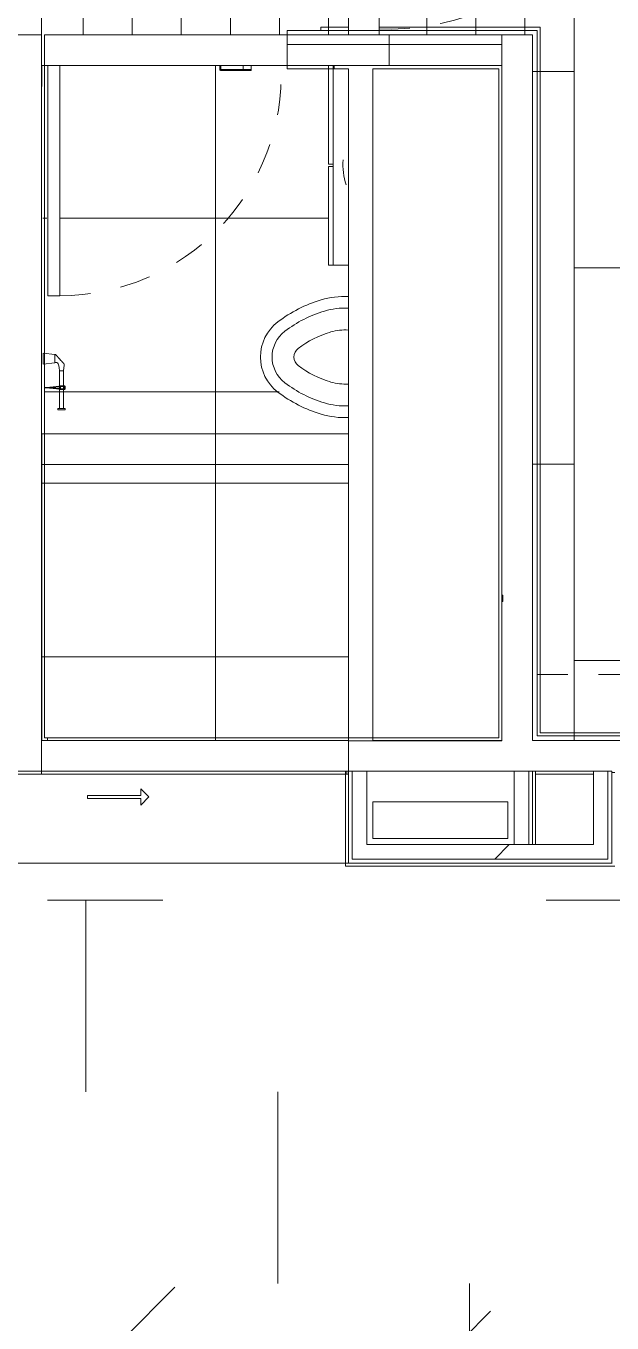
# Model space of a CAD drawing. Header units: metres. Extents: x 3856 to 4207, y -1118 to -691.
# Drawn here: x 3947.306 to 3949.216, y -982.627 to -978.398 of the extents above; entities that cross this region are included whole.
import ezdxf

# ---------------------------------------------------------------- set-up
doc = ezdxf.new("R2010")
doc.units = ezdxf.units.M
doc.linetypes.add('Dash', pattern=[0.00635, 0.003175, -0.003175])
doc.linetypes.add('Derribado', pattern=[0.0048, 0.0032, -0.0016])
for name, color, linetype, lineweight in [('Casework', 7, 'Continuous', 9), ('Ceilings', 7, 'Continuous', 9), ('Common Edges', 7, 'Continuous', 9), ('Cut Pattern', 7, 'Continuous', 18), ('Detail Items', 7, 'Continuous', 9), ('Doors', 7, 'Continuous', 9), ('Floors', 7, 'Continuous', 9), ('Frame_Mullion', 7, 'Continuous', 9), ('Furniture', 7, 'Continuous', 9), ('Generic Models', 7, 'Continuous', 9), ('Linea de proyección', 7, 'Derribado', 9), ('Plumbing Fixtures', 7, 'Continuous', 9), ('Surface Pattern', 7, 'Continuous', 9), ('Walls', 7, 'Continuous', 9)]:
    doc.layers.add(name, color=color, linetype=linetype, lineweight=lineweight)
doc.layers.add('Cour_Roja_Punteada_1', color=1, linetype='Dash', lineweight=9, true_color=0xff0000)
doc.layers.add('ROA-E00-URB-A101-MASTER_PLAN cambio estaciomientos_dwg', color=7, linetype='Continuous', lineweight=9, true_color=0x767676)

# ---------------------------------------------------------------- blocks, each defined once
blk = doc.blocks.new('Toilet-Pressure_Lite_1_0-Kohler-Highline-3519-TR - SANITARIO ACUACER PLUS REDONDO BLANCO REF_ 320381001 CORONA O SIMILAR-V177-IMPLANTACIÓN - KIT COMERCIAL')
at = {"layer": 'Plumbing Fixtures', "color": 254, "true_color": 0xd4d4d4}
for centre, radius, start, end in [((0.0777, -0.5107), 0.2754, 177.7692, 196.5247), ((0.0777, -0.5107), 0.2373, 177.411, 196.5247), ((0.0777, -0.5107), 0.1661, 176.3005, 196.5247), ((-0.0777, -0.5107), 0.1661, 343.4753, 3.6995), ((-0.0777, -0.5107), 0.2373, 343.4753, 2.589), ((-0.0777, -0.5107), 0.2754, 343.4753, 2.2308), ((0.232, -0.4649), 0.4363, 196.5247, 217.4753), ((0.232, -0.4649), 0.3982, 196.5247, 217.4753), ((0.232, -0.4649), 0.327, 196.5247, 217.4753), ((-0.232, -0.4649), 0.327, 322.5247, 343.4753), ((-0.232, -0.4649), 0.3982, 322.5247, 343.4753), ((-0.232, -0.4649), 0.4363, 322.5247, 343.4753), ((0, -0.6428), 0.0347, 217.4753, 322.5247), ((0, -0.6428), 0.1059, 217.4753, 322.5247), ((0, -0.6428), 0.144, 217.4753, 322.5247)]:
    blk.add_arc(centre, radius, start, end, dxfattribs=at)
blk = doc.blocks.new('COUR-PUERTA-SIMPLE - P-04 90 cm x 2_10 cm-V186-IMPLANTACIÓN - KIT COMERCIAL')
at = {"layer": 'Detail Items'}
for p, q in [((0.39, -0.9), (0.39, -0.05)), ((0.39, -0.05), (0.39, -0.9)), ((0.43, -0.05), (0.43, -0.9)), ((0.43, -0.9), (0.43, -0.05)), ((0.43, -0.9), (0.39, -0.9)), ((0.39, -0.9), (0.43, -0.9))]:
    blk.add_line(p, q, dxfattribs=at)
at = {"layer": 'Doors'}
for p, q in [((-0.3327, -0.05), (-0.3327, -0.0622)), ((-0.3327, -0.0622), (-0.3327, -0.0654)), ((-0.32, -0.0622), (-0.3327, -0.0622)), ((-0.3327, -0.0622), (-0.3073, -0.0622)), ((-0.3327, -0.0622), (-0.3073, -0.0622)), ((-0.3327, -0.0654), (-0.32, -0.0654)), ((-0.32, -0.0622), (-0.2342, -0.0622)), ((-0.2342, -0.0622), (-0.32, -0.0622)), ((-0.32, -0.0654), (-0.32, -0.0622)), ((-0.32, -0.0622), (-0.32, -0.0654)), ((-0.32, -0.0654), (-0.2342, -0.0654)), ((-0.2342, -0.0654), (-0.32, -0.0654)), ((-0.3073, -0.0622), (-0.3073, -0.05)), ((-0.2342, -0.0622), (-0.2342, -0.05)), ((-0.2342, -0.05), (-0.2342, -0.0622)), ((-0.2311, -0.05), (-0.2311, -0.0623)), ((-0.2311, -0.0623), (-0.2311, -0.05))]:
    blk.add_line(p, q, dxfattribs=at)
at = {"layer": 'Doors', "flags": 128}
for points in [[(-0.2342, -0.0654), (-0.2335, -0.0653), (-0.2329, -0.0651), (-0.2323, -0.0647), (-0.2318, -0.0642), (-0.2314, -0.0636), (-0.2312, -0.063), (-0.2311, -0.0623)], [(-0.2311, -0.0623), (-0.2312, -0.063), (-0.2314, -0.0636), (-0.2318, -0.0642), (-0.2323, -0.0647), (-0.2329, -0.0651), (-0.2335, -0.0653), (-0.2342, -0.0654)]]:
    blk.add_lwpolyline(points, dxfattribs=at)
at = {"layer": 'Linea de proyección'}
blk.add_arc((0.39, -0.0791), 0.8209, 177.9834, 270, dxfattribs=at)
blk = doc.blocks.new('COUR-PUERTA-SIMPLE - P-05 _ 80 cm x 210 cm-V189-IMPLANTACIÓN - KIT COMERCIAL')
at = {"layer": 'Detail Items'}
for p, q in [((0.38, 0.8), (0.34, 0.8)), ((0.34, 0.8), (0.34, 0.05)), ((0.34, 0.8), (0.38, 0.8)), ((0.34, 0.05), (0.34, 0.8)), ((0.38, 0.05), (0.38, 0.8)), ((0.38, 0.8), (0.38, 0.05))]:
    blk.add_line(p, q, dxfattribs=at)
at = {"layer": 'Doors'}
for p, q in [((-0.2827, 0.0654), (-0.2827, 0.0622)), ((-0.27, 0.0654), (-0.2827, 0.0654)), ((-0.2827, 0.0622), (-0.27, 0.0622)), ((-0.2827, 0.0622), (-0.2827, 0.05)), ((-0.2573, 0.0622), (-0.2827, 0.0622)), ((-0.2573, 0.0622), (-0.2827, 0.0622)), ((-0.27, 0.0654), (-0.1842, 0.0654)), ((-0.1842, 0.0654), (-0.27, 0.0654)), ((-0.27, 0.0654), (-0.27, 0.0622)), ((-0.27, 0.0622), (-0.27, 0.0654)), ((-0.27, 0.0622), (-0.1842, 0.0622)), ((-0.1842, 0.0622), (-0.27, 0.0622)), ((-0.2573, 0.05), (-0.2573, 0.0622)), ((-0.1842, 0.0622), (-0.1842, 0.05)), ((-0.1842, 0.05), (-0.1842, 0.0622)), ((-0.1811, 0.05), (-0.1811, 0.0623)), ((-0.1811, 0.0623), (-0.1811, 0.05)), ((0.4, 0.05), (0.4, -0.05))]:
    blk.add_line(p, q, dxfattribs=at)
at = {"layer": 'Doors', "flags": 128}
for points in [[(-0.1842, 0.0654), (-0.1835, 0.0653), (-0.1829, 0.0651), (-0.1823, 0.0647), (-0.1818, 0.0642), (-0.1814, 0.0636), (-0.1812, 0.063), (-0.1811, 0.0623)], [(-0.1811, 0.0623), (-0.1812, 0.063), (-0.1814, 0.0636), (-0.1818, 0.0642), (-0.1823, 0.0647), (-0.1829, 0.0651), (-0.1835, 0.0653), (-0.1842, 0.0654)]]:
    blk.add_lwpolyline(points, dxfattribs=at)
at = {"layer": 'Linea de proyección'}
blk.add_arc((0.34, 0.0789), 0.7211, 90, 182.2872, dxfattribs=at)
blk = doc.blocks.new('Lavm_Vessel_ManantialDuo_34_5x34_5x13_5_Corona - Lavm_Vessel_ManantialDuo_34_5x34_5x13_5_Corona-10601154-IMPLANTACIÓN - KIT COMERCIAL')
at = {"layer": 'Detail Items', "color": 253, "true_color": 0xaaaaaa}
blk.add_arc((0, 0), 0.193, 84.6951, 109.3391, dxfattribs=at)
blk = doc.blocks.new('PM4045551-Ducha-monocontrol-Palma-Pro - Ducha monocontrol Palma Pro-10363258-IMPLANTACIÓN - KIT COMERCIAL')
at = {"layer": 'Plumbing Fixtures', "color": 253, "true_color": 0xaaaaaa}
for p, q in [((0.1147, 0.0086), (0.1147, 0.0055)), ((0.1147, 0.0086), (0.125, 0.0086)), ((0.125, 0.0055), (0.1147, 0.0055)), ((0.125, 0.0086), (0.1353, 0.0086)), ((0.1353, 0.0055), (0.125, 0.0055)), ((0.1353, 0.0055), (0.1353, 0.0086))]:
    blk.add_line(p, q, dxfattribs=at)
at = {"layer": 'Plumbing Fixtures', "color": 253, "true_color": 0xaaaaaa, "flags": 128}
for points in [[(0.1139, 0.0051), (0.1139, 0.0051), (0.1139, 0.0051), (0.1139, 0.0052), (0.114, 0.0052), (0.114, 0.0052), (0.114, 0.0052), (0.1141, 0.0053), (0.1141, 0.0053), (0.1141, 0.0053), (0.1142, 0.0053), (0.1142, 0.0054), (0.1142, 0.0054), (0.1143, 0.0054), (0.1143, 0.0054), (0.1143, 0.0054), (0.1144, 0.0054), (0.1144, 0.0055), (0.1144, 0.0055), (0.1145, 0.0055), (0.1145, 0.0055), (0.1146, 0.0055), (0.1146, 0.0055), (0.1146, 0.0055), (0.1147, 0.0055)], [(0.1147, 0.0055), (0.1147, 0.0055), (0.1148, 0.0055), (0.1148, 0.0055), (0.1149, 0.0055), (0.115, 0.0055), (0.1151, 0.0055), (0.1152, 0.0055), (0.1154, 0.0055), (0.1155, 0.0055), (0.1157, 0.0055), (0.1159, 0.0055), (0.1161, 0.0055), (0.1163, 0.0055), (0.1165, 0.0055), (0.1167, 0.0055), (0.117, 0.0055), (0.1173, 0.0055), (0.1175, 0.0055), (0.1178, 0.0055), (0.1181, 0.0055), (0.1184, 0.0055), (0.1188, 0.0055), (0.1191, 0.0055), (0.1194, 0.0055), (0.1198, 0.0055), (0.1201, 0.0055), (0.1205, 0.0055), (0.1209, 0.0055), (0.1213, 0.0055), (0.1217, 0.0055), (0.122, 0.0055), (0.1224, 0.0055), (0.1228, 0.0055), (0.1232, 0.0055), (0.1237, 0.0055), (0.1241, 0.0055), (0.1245, 0.0055), (0.1249, 0.0055), (0.125, 0.0055)], [(0.125, 0.0055), (0.1246, 0.0055), (0.1242, 0.0055), (0.1238, 0.0055), (0.1234, 0.0055), (0.123, 0.0055), (0.1226, 0.0055), (0.1222, 0.0055), (0.1218, 0.0055), (0.1214, 0.0055), (0.121, 0.0055), (0.1206, 0.0055), (0.1202, 0.0055), (0.1199, 0.0055), (0.1195, 0.0055), (0.1192, 0.0055), (0.1188, 0.0055), (0.1185, 0.0055), (0.1182, 0.0055), (0.1179, 0.0055), (0.1176, 0.0055), (0.1173, 0.0055), (0.1171, 0.0055), (0.1168, 0.0055), (0.1166, 0.0055), (0.1163, 0.0055), (0.1161, 0.0055), (0.1159, 0.0055), (0.1157, 0.0055), (0.1156, 0.0055), (0.1154, 0.0055), (0.1153, 0.0055), (0.1151, 0.0055), (0.115, 0.0055), (0.1149, 0.0055), (0.1148, 0.0055), (0.1148, 0.0055), (0.1147, 0.0055), (0.1147, 0.0055)], [(0.1353, 0.0055), (0.1353, 0.0055), (0.1352, 0.0055), (0.1352, 0.0055), (0.1351, 0.0055), (0.135, 0.0055), (0.1349, 0.0055), (0.1348, 0.0055), (0.1346, 0.0055), (0.1345, 0.0055), (0.1343, 0.0055), (0.1341, 0.0055), (0.1339, 0.0055), (0.1337, 0.0055), (0.1335, 0.0055), (0.1333, 0.0055), (0.133, 0.0055), (0.1327, 0.0055), (0.1325, 0.0055), (0.1322, 0.0055), (0.1319, 0.0055), (0.1316, 0.0055), (0.1312, 0.0055), (0.1309, 0.0055), (0.1306, 0.0055), (0.1302, 0.0055), (0.1299, 0.0055), (0.1295, 0.0055), (0.1291, 0.0055), (0.1287, 0.0055), (0.1283, 0.0055), (0.128, 0.0055), (0.1276, 0.0055), (0.1272, 0.0055), (0.1268, 0.0055), (0.1263, 0.0055), (0.1259, 0.0055), (0.1255, 0.0055), (0.1251, 0.0055), (0.125, 0.0055)], [(0.125, 0.0055), (0.1254, 0.0055), (0.1258, 0.0055), (0.1262, 0.0055), (0.1266, 0.0055), (0.127, 0.0055), (0.1274, 0.0055), (0.1278, 0.0055), (0.1282, 0.0055), (0.1286, 0.0055), (0.129, 0.0055), (0.1294, 0.0055), (0.1298, 0.0055), (0.1301, 0.0055), (0.1305, 0.0055), (0.1308, 0.0055), (0.1312, 0.0055), (0.1315, 0.0055), (0.1318, 0.0055), (0.1321, 0.0055), (0.1324, 0.0055), (0.1327, 0.0055), (0.1329, 0.0055), (0.1332, 0.0055), (0.1334, 0.0055), (0.1337, 0.0055), (0.1339, 0.0055), (0.1341, 0.0055), (0.1343, 0.0055), (0.1344, 0.0055), (0.1346, 0.0055), (0.1347, 0.0055), (0.1349, 0.0055), (0.135, 0.0055), (0.1351, 0.0055), (0.1352, 0.0055), (0.1352, 0.0055), (0.1353, 0.0055), (0.1353, 0.0055)], [(0.1353, 0.0055), (0.1353, 0.0055), (0.1354, 0.0055), (0.1354, 0.0055), (0.1355, 0.0055), (0.1355, 0.0055), (0.1355, 0.0055), (0.1356, 0.0055), (0.1356, 0.0054), (0.1357, 0.0054), (0.1357, 0.0054), (0.1357, 0.0054), (0.1358, 0.0054), (0.1358, 0.0054), (0.1358, 0.0053), (0.1359, 0.0053), (0.1359, 0.0053), (0.1359, 0.0053), (0.136, 0.0053), (0.136, 0.0052), (0.136, 0.0052), (0.136, 0.0052), (0.1361, 0.0051), (0.1361, 0.0051), (0.1361, 0.0051), (0.1361, 0.005)]]:
    blk.add_lwpolyline(points, dxfattribs=at)
blk = doc.blocks.new('KR6155551-Portarollos-Koral-mate-black - Mate black-10613681-IMPLANTACIÓN - KIT COMERCIAL')
at = {"layer": 'Furniture'}
for p, q in [((0.107, -0.0001), (0.1115, -0.0379)), ((0.143, -0.0001), (0.107, -0.0001)), ((0.143, -0.0001), (0.107, -0.0001)), ((0.1115, -0.0379), (0.1385, -0.0379)), ((0.1115, -0.0379), (0.1385, -0.0379)), ((0.1385, -0.0379), (0.143, -0.0001)), ((-0.0375, -0.0484), (-0.0421, -0.0484)), ((-0.0421, -0.0484), (-0.0421, -0.0601)), ((-0.0421, -0.0601), (-0.0421, -0.0719)), ((-0.0421, -0.0719), (-0.0375, -0.0719)), ((-0.0375, -0.0601), (-0.0375, -0.0484)), ((0.0844, -0.0534), (-0.0375, -0.0534)), ((-0.0375, -0.0534), (-0.0375, -0.0668)), ((-0.0375, -0.0534), (-0.0375, -0.0668)), ((-0.0375, -0.0719), (-0.0375, -0.0601)), ((-0.0375, -0.0668), (0.0844, -0.0668)), ((0.0844, -0.0668), (0.0844, -0.0534)), ((0.0844, -0.0668), (0.0844, -0.0534))]:
    blk.add_line(p, q, dxfattribs=at)
at = {"layer": 'Furniture', "flags": 128}
for points in [[(0.0844, -0.0534), (0.0955, -0.0525), (0.1017, -0.0515), (0.1048, -0.0503), (0.1075, -0.0486), (0.1105, -0.0465), (0.1118, -0.0444), (0.112, -0.0425), (0.1116, -0.0379)], [(0.1116, -0.0379), (0.112, -0.0425), (0.1118, -0.0444), (0.1105, -0.0465), (0.1075, -0.0486), (0.1048, -0.0503), (0.1017, -0.0515), (0.0955, -0.0525), (0.0844, -0.0534)], [(0.1386, -0.0379), (0.1381, -0.0379), (0.1367, -0.0379), (0.1346, -0.0379), (0.1318, -0.0379), (0.1286, -0.0379), (0.1251, -0.0379), (0.1216, -0.0379), (0.1183, -0.0379), (0.1155, -0.0379), (0.1134, -0.0379), (0.112, -0.0379), (0.1116, -0.0379)], [(0.1116, -0.0379), (0.112, -0.0379), (0.1134, -0.0379), (0.1155, -0.0379), (0.1183, -0.0379), (0.1216, -0.0379), (0.1251, -0.0379), (0.1286, -0.0379), (0.1318, -0.0379), (0.1346, -0.0379), (0.1367, -0.0379), (0.1381, -0.0379), (0.1386, -0.0379)], [(0.1386, -0.0379), (0.1385, -0.0392), (0.1384, -0.0405)], [(0.1384, -0.0405), (0.1385, -0.0392), (0.1386, -0.0379)], [(0.0844, -0.0534), (0.0844, -0.0537), (0.0844, -0.0543), (0.0844, -0.0554), (0.0844, -0.0568), (0.0844, -0.0584), (0.0844, -0.0601), (0.0844, -0.0619), (0.0844, -0.0635), (0.0844, -0.0649), (0.0844, -0.0659), (0.0844, -0.0666), (0.0844, -0.0668)], [(0.0844, -0.0668), (0.0844, -0.0666), (0.0844, -0.0659), (0.0844, -0.0649), (0.0844, -0.0635), (0.0844, -0.0619), (0.0844, -0.0601), (0.0844, -0.0584), (0.0844, -0.0568), (0.0844, -0.0554), (0.0844, -0.0543), (0.0844, -0.0537), (0.0844, -0.0534)], [(0.1073, -0.0684), (0.1019, -0.0682), (0.0951, -0.0676), (0.0844, -0.0668)], [(0.0844, -0.0668), (0.0951, -0.0676), (0.1019, -0.0682), (0.1073, -0.0684)]]:
    blk.add_lwpolyline(points, dxfattribs=at)
at = {"layer": 'Furniture'}
for points, knots in [([(0.1384, -0.0405), (0.1383, -0.0405), (0.1381, -0.0407), (0.1376, -0.0411), (0.1373, -0.0414), (0.137, -0.0417), (0.1364, -0.0422), (0.1356, -0.0429), (0.1349, -0.0436), (0.1343, -0.0441), (0.1338, -0.0446), (0.1333, -0.045), (0.1326, -0.0456), (0.1317, -0.0464), (0.1308, -0.0473), (0.1301, -0.0479), (0.1295, -0.0484), (0.129, -0.0489), (0.1282, -0.0496), (0.1273, -0.0505), (0.1263, -0.0513), (0.1256, -0.052), (0.1251, -0.0524), (0.1245, -0.0529), (0.1239, -0.0535), (0.1227, -0.0546), (0.1211, -0.056), (0.1193, -0.0577), (0.118, -0.0588), (0.1173, -0.0594), (0.1168, -0.0599), (0.1162, -0.0604), (0.1155, -0.061), (0.1147, -0.0618), (0.1138, -0.0626), (0.1132, -0.0631), (0.1129, -0.0634), (0.1126, -0.0636), (0.1124, -0.0638), (0.1121, -0.0641), (0.1115, -0.0646), (0.1107, -0.0654), (0.11, -0.066), (0.1094, -0.0665), (0.1091, -0.0668), (0.1089, -0.067), (0.1087, -0.0672), (0.1084, -0.0675), (0.108, -0.0678), (0.1076, -0.0682), (0.1074, -0.0683), (0.1073, -0.0684)], [-1, -1, -1, -1, -0.944444, -0.916667, -0.902778, -0.888889, -0.861111, -0.833333, -0.805556, -0.791667, -0.777778, -0.763889, -0.75, -0.722222, -0.694444, -0.680556, -0.666667, -0.652778, -0.638889, -0.611111, -0.583333, -0.569444, -0.555556, -0.541667, -0.527778, -0.5, -0.444444, -0.388889, -0.361111, -0.347222, -0.333333, -0.319444, -0.305556, -0.277778, -0.25, -0.236111, -0.229167, -0.222222, -0.215278, -0.208333, -0.194444, -0.166667, -0.138889, -0.125, -0.111111, -0.104167, -0.097222, -0.083333, -0.055556, -0.027778, 0, 0, 0, 0]), ([(0.1073, -0.0684), (0.1074, -0.0683), (0.1076, -0.0682), (0.108, -0.0678), (0.1084, -0.0675), (0.1087, -0.0672), (0.1089, -0.067), (0.1091, -0.0668), (0.1094, -0.0665), (0.11, -0.066), (0.1107, -0.0654), (0.1115, -0.0646), (0.1121, -0.0641), (0.1124, -0.0638), (0.1126, -0.0636), (0.1129, -0.0634), (0.1132, -0.0631), (0.1138, -0.0626), (0.1147, -0.0618), (0.1155, -0.061), (0.1162, -0.0604), (0.1168, -0.0599), (0.1173, -0.0594), (0.118, -0.0588), (0.1193, -0.0577), (0.1211, -0.056), (0.1227, -0.0546), (0.1239, -0.0535), (0.1245, -0.0529), (0.1252, -0.0523), (0.1261, -0.0515), (0.1273, -0.0505), (0.1282, -0.0496), (0.129, -0.0489), (0.1295, -0.0484), (0.1301, -0.0479), (0.1308, -0.0473), (0.1317, -0.0464), (0.1326, -0.0456), (0.1333, -0.045), (0.1338, -0.0446), (0.1343, -0.0441), (0.1349, -0.0436), (0.1356, -0.0429), (0.1364, -0.0422), (0.137, -0.0417), (0.1373, -0.0414), (0.1376, -0.0411), (0.1381, -0.0407), (0.1383, -0.0405), (0.1384, -0.0405)], [-1, -1, -1, -1, -0.972222, -0.944444, -0.916667, -0.902778, -0.895833, -0.888889, -0.875, -0.861111, -0.833333, -0.805556, -0.791667, -0.784722, -0.777778, -0.770833, -0.763889, -0.75, -0.722222, -0.694444, -0.680556, -0.666667, -0.652778, -0.638889, -0.611111, -0.555556, -0.5, -0.472222, -0.458333, -0.444444, -0.416667, -0.388889, -0.361111, -0.347222, -0.333333, -0.319444, -0.305556, -0.277778, -0.25, -0.236111, -0.222222, -0.208333, -0.194444, -0.166667, -0.138889, -0.111111, -0.097222, -0.083333, -0.055556, 0, 0, 0, 0])]:
    blk.add_open_spline(points, degree=3, knots=knots, dxfattribs=at)
blk = doc.blocks.new('KR6125551-Percha-Koral-mate-black - Mate black-10354675-IMPLANTACIÓN - KIT COMERCIAL')
at = {"layer": 'Generic Models'}
for p, q in [((0.1185, -0.0587), (0.1185, -0.0687)), ((0.13, -0.0572), (0.12, -0.0572)), ((0.12, -0.0702), (0.13, -0.0702)), ((0.1293, -0.0714), (0.1207, -0.0714)), ((0.1315, -0.0687), (0.1315, -0.0587))]:
    blk.add_line(p, q, dxfattribs=at)
at = {"layer": 'Generic Models', "flags": 128}
for points in [[(0.125, -0.005), (0.1203, -0.005), (0.116, -0.005), (0.1123, -0.005), (0.1094, -0.005), (0.1076, -0.005), (0.107, -0.005), (0.1076, -0.005), (0.1094, -0.005), (0.1123, -0.005), (0.116, -0.005), (0.1203, -0.005), (0.125, -0.005)], [(0.1187, -0.0581), (0.1199, -0.0544), (0.1201, -0.0537), (0.1203, -0.0531), (0.1204, -0.0524), (0.121, -0.0498), (0.1215, -0.0454), (0.1226, -0.0361), (0.1239, -0.0207), (0.1248, -0.0084), (0.125, -0.005)], [(0.1313, -0.058), (0.1301, -0.0544), (0.1299, -0.0537), (0.1297, -0.053), (0.1296, -0.0524), (0.129, -0.0498), (0.1285, -0.0454), (0.1274, -0.036), (0.1261, -0.0207), (0.1252, -0.0084), (0.125, -0.005)], [(0.125, -0.005), (0.1297, -0.005), (0.134, -0.005), (0.1377, -0.005), (0.1406, -0.005), (0.1424, -0.005), (0.143, -0.005), (0.1424, -0.005), (0.1406, -0.005), (0.1377, -0.005), (0.134, -0.005), (0.1297, -0.005), (0.125, -0.005)], [(0.12, -0.0572), (0.1196, -0.0573), (0.1192, -0.0574), (0.1189, -0.0577), (0.1187, -0.058), (0.1186, -0.0584), (0.1185, -0.0587)], [(0.1185, -0.0687), (0.1186, -0.0691), (0.1187, -0.0695), (0.1189, -0.0698), (0.1193, -0.07), (0.1196, -0.0702), (0.12, -0.0702)], [(0.1187, -0.0694), (0.1194, -0.0706), (0.12, -0.0712), (0.1207, -0.0714)], [(0.1313, -0.0694), (0.1306, -0.0706), (0.13, -0.0712), (0.1293, -0.0714)], [(0.1315, -0.0587), (0.1314, -0.0583), (0.1313, -0.058), (0.1311, -0.0577), (0.1308, -0.0574), (0.1304, -0.0573), (0.13, -0.0572)], [(0.13, -0.0702), (0.1304, -0.0702), (0.1307, -0.07), (0.1311, -0.0698), (0.1313, -0.0695), (0.1314, -0.0691), (0.1315, -0.0687)]]:
    blk.add_lwpolyline(points, dxfattribs=at)
at = {"layer": 'Generic Models'}
for points, knots in [([(0.125, -0.005), (0.1249, -0.0061), (0.1248, -0.0085), (0.1245, -0.0124), (0.1243, -0.0164), (0.124, -0.02), (0.1238, -0.0231), (0.1234, -0.027), (0.1231, -0.0306), (0.1228, -0.0342), (0.1225, -0.0367), (0.1223, -0.039), (0.122, -0.0412), (0.1218, -0.0434), (0.1215, -0.0457), (0.1213, -0.0479), (0.121, -0.0498), (0.1208, -0.0513), (0.1205, -0.0523), (0.1203, -0.0532), (0.12, -0.0542), (0.1198, -0.0553), (0.1195, -0.0563), (0.1193, -0.0569), (0.1191, -0.0574), (0.119, -0.0577), (0.1189, -0.058), (0.1187, -0.0583), (0.1186, -0.0586), (0.1185, -0.0587)], [0, 0, 0, 0, 0.038462, 0.076923, 0.115385, 0.153846, 0.192308, 0.230769, 0.307692, 0.346154, 0.384615, 0.423077, 0.461538, 0.5, 0.538462, 0.576923, 0.615385, 0.653846, 0.692308, 0.730769, 0.769231, 0.807692, 0.846154, 0.884615, 0.903846, 0.923077, 0.942308, 0.961538, 1, 1, 1, 1]), ([(0.1185, -0.0687), (0.1186, -0.0689), (0.1188, -0.0692), (0.119, -0.0697), (0.1193, -0.07), (0.1195, -0.0701), (0.1198, -0.07), (0.12, -0.0696), (0.1203, -0.0689), (0.1205, -0.0675), (0.1208, -0.0655), (0.121, -0.063), (0.1213, -0.0602), (0.1216, -0.0563), (0.122, -0.0511), (0.1224, -0.0458), (0.1228, -0.0416), (0.123, -0.0384), (0.1233, -0.035), (0.1235, -0.0305), (0.1239, -0.0249), (0.1243, -0.0177), (0.1246, -0.0106), (0.1249, -0.0066), (0.125, -0.005)], [0, 0, 0, 0, 0.038462, 0.076923, 0.115385, 0.153846, 0.192308, 0.230769, 0.269231, 0.307692, 0.346154, 0.384615, 0.423077, 0.461538, 0.538462, 0.615385, 0.653846, 0.692308, 0.730769, 0.769231, 0.826923, 0.884615, 0.942308, 1, 1, 1, 1]), ([(0.1315, -0.0587), (0.1314, -0.0586), (0.1313, -0.0583), (0.1311, -0.058), (0.131, -0.0577), (0.1309, -0.0574), (0.1307, -0.0569), (0.1305, -0.0562), (0.1303, -0.0553), (0.13, -0.0542), (0.1298, -0.0532), (0.1295, -0.0523), (0.1293, -0.0513), (0.129, -0.0498), (0.1288, -0.0479), (0.1285, -0.0457), (0.1283, -0.0434), (0.1279, -0.0405), (0.1276, -0.0375), (0.1273, -0.0342), (0.1269, -0.0306), (0.1266, -0.027), (0.1263, -0.0231), (0.126, -0.02), (0.1258, -0.0164), (0.1255, -0.0124), (0.1253, -0.0085), (0.1251, -0.0061), (0.125, -0.005)], [0, 0, 0, 0, 0.038462, 0.057692, 0.076923, 0.096154, 0.115385, 0.153846, 0.192308, 0.230769, 0.269231, 0.307692, 0.346154, 0.384615, 0.423077, 0.461538, 0.5, 0.538462, 0.615385, 0.653846, 0.692308, 0.769231, 0.807692, 0.846154, 0.884615, 0.923077, 0.961538, 1, 1, 1, 1]), ([(0.1315, -0.0687), (0.1314, -0.0689), (0.1313, -0.0692), (0.131, -0.0697), (0.1308, -0.07), (0.1305, -0.0701), (0.1303, -0.07), (0.13, -0.0696), (0.1298, -0.0689), (0.1295, -0.0675), (0.1293, -0.0655), (0.129, -0.063), (0.1288, -0.0602), (0.1284, -0.0563), (0.128, -0.0511), (0.1276, -0.0458), (0.1273, -0.0416), (0.1269, -0.0374), (0.1265, -0.0313), (0.1261, -0.0242), (0.1258, -0.0177), (0.1254, -0.0114), (0.1252, -0.0072), (0.125, -0.005)], [0, 0, 0, 0, 0.038462, 0.076923, 0.115385, 0.153846, 0.192308, 0.230769, 0.269231, 0.307692, 0.346154, 0.384615, 0.423077, 0.461538, 0.538462, 0.615385, 0.653846, 0.692308, 0.769231, 0.846154, 0.884615, 0.923077, 1, 1, 1, 1])]:
    blk.add_open_spline(points, degree=3, knots=knots, dxfattribs=at)
blk = doc.blocks.new('EDIFICIO TIPO A_rvt-6-IMPLANTACIÓN - KIT COMERCIAL')
at = {"layer": 'Cut Pattern', "lineweight": 9}
h = blk.add_hatch(dxfattribs=at)
h.set_pattern_fill('FP_81', color=256, style=0, pattern_type=2)
h.set_pattern_definition([(45, (0, 0), (-2.1213203, 2.1213203), []), (135, (0, 0), (-2.1213203, -2.1213203), [])])
h.paths.add_polyline_path([(3949.1551, -981.1148), (3949.1551, -981.0673), (3948.4168, -981.0673), (3948.4168, -981.1148)])
at = {"layer": 'Surface Pattern', "true_color": 0x808080}
h = blk.add_hatch(dxfattribs=at)
h.set_pattern_fill('FP_120', color=8, style=0, pattern_type=2)
h.set_pattern_definition([(90, (1907.012, -2999.667), (-0.16, 1e-17), []), (180, (1907.012, -2999.667), (-0.32, -0.32), [0.16, -1.12]), (180, (1906.852, -2999.027), (-0.32, -0.32), [0.16, -1.12])])
h.paths.add_polyline_path([(3946.6132, -980.7273), (3946.6568, -980.7249), (3946.6568, -978.5398), (3946.6318, -978.5398), (3946.6318, -978.5248), (3946.6568, -978.5248), (3946.6568, -978.4273), (3947.2568, -978.4273), (3947.2568, -977.6373), (3946.5068, -977.6373), (3946.5068, -977.5973), (3947.2568, -977.5973), (3947.2568, -977.5273), (3943.7568, -977.5273), (3943.7568, -980.7273), (3943.9463, -980.7273)])
h.paths.add_polyline_path([(3950.5818, -980.7273), (3952.3068, -980.7273), (3952.3068, -977.5273), (3948.4568, -977.5273), (3948.4568, -977.5473), (3949.3068, -977.5473), (3949.3068, -977.5873), (3948.4568, -977.5873), (3948.4568, -978.4273), (3948.9568, -978.4273), (3948.9568, -980.7273), (3949.2801, -980.7273)])
h.paths.add_polyline_path([(3951.7862, -980.5597), (3951.7862, -980.1597), (3952.1862, -980.1597), (3952.1862, -980.5597), (3951.947, -980.5597)])
h.paths.add_polyline_path([(3951.947, -980.0597), (3950.2862, -980.0597), (3950.2862, -978.4597), (3952.1862, -978.4597), (3952.1862, -980.0597)])
h.paths.add_polyline_path([(3948.3568, -978.4273), (3948.3568, -974.6273), (3948.4568, -974.6273), (3948.4568, -974.9273), (3949.7318, -974.9273), (3949.7318, -973.6873), (3948.7818, -973.6873), (3948.7818, -973.6473), (3949.7318, -973.6423), (3949.7318, -973.6273), (3947.2568, -973.6273), (3947.2568, -973.5123), (3947.1218, -973.5123), (3947.1218, -971.7123), (3947.2568, -971.7123), (3947.2484, -969.2273), (3943.7568, -969.2273), (3943.7568, -977.4273), (3947.2568, -977.4273), (3947.2568, -976.2273), (3947.3568, -976.2273), (3947.3668, -978.4273), (3948.1568, -978.4273)])
h.paths.add_polyline_path([(3951.947, -978.3597), (3951.7862, -978.3597), (3951.7862, -977.9597), (3952.1862, -977.9597), (3952.1862, -978.3597)])
h.paths.add_polyline_path([(3949.2801, -977.4273), (3950.1576, -977.4253), (3950.1576, -975.0273), (3949.0568, -975.0273), (3949.0568, -975.1253), (3950.1568, -975.1253), (3950.1568, -975.1403), (3949.0568, -975.1403), (3949.0568, -977.4273), (3949.2576, -977.4273)])
h.paths.add_polyline_path([(3946.0068, -973.9273), (3944.4068, -973.9273), (3944.4068, -973.2273), (3946.0068, -973.2273), (3946.0068, -973.4057)])
h.paths.add_polyline_path([(3943.9463, -971.6181), (3943.8434, -971.6181), (3943.8434, -969.3034), (3945.3434, -969.3034), (3945.3434, -970.1034), (3944.6434, -970.1034), (3944.6434, -971.6181), (3944.4068, -971.6181)])
h.paths.add_polyline_path([(3945.8881, -971.1273), (3945.2881, -971.1273), (3945.2881, -970.6273), (3945.8881, -970.6273)])
at = {"layer": 'Surface Pattern', "true_color": 0xdcf1d6}
h = blk.add_hatch(dxfattribs=at)
h.set_pattern_fill('FP_101', color=254, style=0, pattern_type=2)
h.set_pattern_definition([(45, (0, 0), (-1.76776695, 0), [0.9375, -3.75]), (45, (1.25, 1.25), (-1.76776695, 0), [0.9375, -3.75]), (45, (2.5, -0.375), (-1.76776695, 0), [0.3125, -2.5]), (90, (2.5, 0.625), (-0.625, 0.625), [0.625, -2.5]), (315, (2.5, 1.25), (0, 3.5355339), [0.625, -3.75]), (0, (1.25, 1.25), (2.5, 2.5), [0.375, -1.25]), (0, (-1.875, 2.5), (2.5, 2.5), [0.375, -2.5])])
h.paths.add_polyline_path([(3963.3068, -982.6773), (3963.3068, -971.2273), (3963.4068, -971.2273), (3963.4068, -971.1273), (3961.3568, -971.1273), (3961.3568, -971.7273), (3961.5068, -971.7273), (3961.5068, -974.1273), (3961.3568, -974.1273), (3961.3568, -981.1273), (3953.1559, -981.1273), (3953.1559, -981.2773), (3952.4068, -981.2773), (3952.4068, -982.5773), (3952.3068, -982.5773), (3952.3068, -981.2773), (3951.5559, -981.2773), (3951.5559, -981.1273), (3943.3568, -981.1273), (3943.3551, -974.1273), (3943.2068, -974.1273), (3943.2068, -971.7273), (3943.3568, -971.7273), (3943.3568, -971.2273), (3941.3068, -971.2273), (3941.3068, -982.6773), (3959.9477, -982.6773)])
at = {"layer": 'Surface Pattern', "true_color": 0x808080}
h = blk.add_hatch(dxfattribs=at)
h.set_pattern_fill('FP_122', color=8, style=0, pattern_type=2)
h.set_pattern_definition([(90, (3946.791, -3009.833), (-0.566, 3e-17), []), (180, (3946.791, -3009.833), (-7e-17, -0.566), [])])
h.paths.add_polyline_path([(3947.3768, -979.7273), (3948.3568, -979.7273), (3948.3568, -979.6738), (3948.2677, -979.6637), (3948.1704, -979.6214), (3948.1027, -979.5688), (3948.0737, -979.5101), (3948.0848, -979.4136), (3948.1264, -979.363), (3948.2178, -979.3092), (3948.3196, -979.2809), (3948.3568, -979.2809), (3948.3468, -979.1773), (3948.2918, -979.1773), (3948.2918, -978.8558), (3948.2918, -978.8488), (3948.2918, -978.5272), (3948.8568, -978.5273), (3948.8568, -978.4273), (3948.1568, -978.4273), (3948.1568, -978.5273), (3947.4168, -978.5273), (3947.4168, -979.2773), (3947.3768, -979.2773), (3947.3668, -978.5273), (3947.3568, -978.5273), (3947.3668, -979.7273)])
h = blk.add_hatch(dxfattribs=at)
h.set_pattern_fill('FP_132', color=8, style=0, pattern_type=2)
h.set_pattern_definition([(0, (3947.923, -3007.867), (0, 0.566), []), (90, (3947.923, -3007.867), (-0.566, 3e-17), [])])
h.paths.add_polyline_path([(3948.3418, -980.7273), (3948.3568, -980.7273), (3948.3568, -979.8273), (3947.3568, -979.8273), (3947.3568, -980.7273), (3947.9466, -980.7273)])
at = {"layer": 'Casework'}
for p, q in [((3948.3068, -978.5272), (3948.2918, -978.5272)), ((3948.2918, -978.5272), (3948.2918, -978.8488)), ((3948.3568, -978.5273), (3948.3068, -978.5273)), ((3948.3068, -978.5273), (3948.3068, -979.1773)), ((3948.2918, -978.8488), (3948.3068, -978.8488)), ((3948.2918, -978.8558), (3948.2918, -979.1774)), ((3948.3068, -978.8558), (3948.2918, -978.8558)), ((3948.2918, -979.1774), (3948.3068, -979.1774)), ((3948.3068, -979.1773), (3948.3568, -979.1773))]:
    blk.add_line(p, q, dxfattribs=at)
at = {"layer": 'Ceilings'}
for p, q in [((3948.8568, -978.5273), (3948.3568, -978.5273)), ((3948.8568, -980.7273), (3948.8568, -978.5273)), ((3948.4368, -980.7273), (3948.8568, -980.7273))]:
    blk.add_line(p, q, dxfattribs=at)
at = {"layer": 'Common Edges'}
for p, q in [((3948.3693, -980.8273), (3948.3693, -981.1148)), ((3949.2026, -980.8273), (3949.2026, -981.1148)), ((3948.4168, -981.1148), (3948.3693, -981.1148)), ((3948.4168, -981.1148), (3949.1551, -981.1148)), ((3949.2026, -981.1148), (3949.1551, -981.1148))]:
    blk.add_line(p, q, dxfattribs=at)
at = {"layer": 'Cour_Roja_Punteada_1'}
for p, q in [((3948.9718, -980.5123), (3948.9718, -980.7123)), ((3949.6718, -980.5123), (3948.9718, -980.5123)), ((3948.9718, -980.7123), (3949.6718, -980.7123))]:
    blk.add_line(p, q, dxfattribs=at)
at = {"layer": 'Floors'}
for p, q in [((3948.1568, -978.4273), (3948.3568, -978.4273)), ((3948.3568, -978.4273), (3948.1568, -978.4273)), ((3948.4568, -978.4273), (3948.9568, -978.4273)), ((3948.8568, -978.4273), (3948.4568, -978.4273)), ((3948.8568, -978.5273), (3948.8568, -978.4273)), ((3948.9568, -978.4273), (3948.9568, -980.7273)), ((3947.3568, -978.5273), (3947.3568, -979.7273)), ((3947.3568, -979.7273), (3948.3568, -979.7273)), ((3947.3568, -979.8273), (3947.3568, -980.7273)), ((3948.3568, -979.8273), (3947.3568, -979.8273)), ((3948.9568, -980.7273), (3950.5818, -980.7273)), ((3948.3568, -981.1273), (3945.0551, -981.1273))]:
    blk.add_line(p, q, dxfattribs=at)
at = {"layer": 'Walls'}
for p, q in [((3947.3568, -977.5273), (3947.3568, -978.4273)), ((3948.3568, -978.4273), (3948.3568, -977.5273)), ((3948.4568, -977.5273), (3948.4568, -978.4273)), ((3948.3568, -978.4123), (3948.1568, -978.4123)), ((3948.1568, -978.4123), (3948.9568, -978.4123)), ((3948.1568, -978.4273), (3948.1568, -978.4123)), ((3948.1568, -978.4273), (3948.1568, -978.4123)), ((3948.3568, -978.4023), (3948.2668, -978.4023)), ((3948.2668, -978.4023), (3948.3568, -978.4023)), ((3948.2668, -978.4123), (3948.2668, -978.4023)), ((3948.2668, -978.4123), (3948.2668, -978.4023)), ((3948.3568, -978.4123), (3948.2668, -978.4123)), ((3948.2668, -978.4123), (3948.3568, -978.4123)), ((3948.9818, -978.4023), (3948.4568, -978.4023)), ((3948.4568, -978.4023), (3948.9818, -978.4023)), ((3948.9718, -978.4123), (3948.4568, -978.4123)), ((3948.4568, -978.4123), (3948.9718, -978.4123)), ((3948.9568, -978.4123), (3948.4568, -978.4123)), ((3948.9568, -978.4123), (3948.9718, -978.4123)), ((3948.9718, -978.4123), (3948.9568, -978.4123)), ((3948.9718, -980.7123), (3948.9718, -978.4123)), ((3948.9718, -978.4123), (3948.9718, -980.7123)), ((3948.9718, -980.7123), (3948.9718, -978.4123)), ((3948.9718, -978.4123), (3948.9718, -980.7123)), ((3948.9818, -978.4023), (3948.9818, -978.4123)), ((3948.9818, -978.4123), (3948.9818, -978.4023)), ((3948.9818, -980.7023), (3948.9818, -978.4123)), ((3948.9818, -978.4123), (3948.9818, -980.7023)), ((3947.3568, -978.4273), (3947.2568, -978.4273)), ((3947.3668, -978.4273), (3948.1568, -978.4273)), ((3947.3668, -978.4273), (3947.3668, -978.5273)), ((3948.1568, -978.4273), (3948.1568, -978.5273)), ((3948.9568, -978.4273), (3948.1568, -978.4273)), ((3948.1568, -978.4273), (3948.3568, -978.4273)), ((3948.4568, -978.4273), (3948.3568, -978.4273)), ((3948.4568, -978.4273), (3948.9568, -978.4273)), ((3948.9568, -980.7273), (3948.9568, -978.4273)), ((3948.9568, -978.4273), (3948.9568, -980.7273)), ((3947.3568, -980.7194), (3947.3568, -978.5273)), ((3947.3668, -978.5273), (3947.3568, -978.5273)), ((3948.1568, -978.5273), (3947.3668, -978.5273)), ((3947.3668, -978.5273), (3947.3668, -980.7194)), ((3948.1568, -978.5273), (3948.8468, -978.5273)), ((3948.1568, -978.5373), (3948.1568, -978.5273)), ((3948.3568, -978.5373), (3948.1568, -978.5373)), ((3948.3568, -978.5273), (3948.31, -978.5273)), ((3948.31, -978.5273), (3948.3568, -978.5273)), ((3948.31, -978.5373), (3948.31, -978.5273)), ((3948.31, -978.5273), (3948.31, -978.5373)), ((3948.31, -978.5373), (3948.3568, -978.5373)), ((3948.3568, -978.5373), (3948.31, -978.5373)), ((3948.3568, -980.7273), (3948.3568, -978.5373)), ((3948.4368, -978.5373), (3948.4368, -980.7294)), ((3948.8468, -978.5373), (3948.4368, -978.5373)), ((3948.8568, -978.5273), (3948.8468, -978.5273)), ((3948.8468, -980.7194), (3948.8468, -978.5373)), ((3948.8568, -978.5273), (3948.8568, -980.7294)), ((3947.3568, -979.7273), (3947.3568, -979.8273)), ((3947.3668, -979.8273), (3947.3668, -979.7273)), ((3952.2818, -980.7023), (3948.9818, -980.7023)), ((3948.9818, -980.7023), (3952.2818, -980.7023)), ((3947.3568, -980.7194), (3947.3568, -980.7294)), ((3947.3668, -980.7194), (3948.8468, -980.7194)), ((3948.3568, -980.7194), (3947.3758, -980.7194)), ((3947.3758, -980.7194), (3948.3568, -980.7194)), ((3947.3758, -980.7294), (3947.3758, -980.7194)), ((3947.3758, -980.7194), (3947.3758, -980.7294)), ((3948.3568, -980.7294), (3948.4368, -980.7294)), ((3948.8468, -980.7294), (3948.3568, -980.7294)), ((3948.4368, -980.7294), (3948.8468, -980.7294)), ((3948.8568, -980.7294), (3948.8468, -980.7294)), ((3948.8468, -980.7294), (3948.8568, -980.7294)), ((3948.9718, -980.7273), (3948.9568, -980.7273)), ((3948.9568, -980.7273), (3948.9718, -980.7273)), ((3948.9818, -980.7123), (3948.9718, -980.7123)), ((3948.9718, -980.7123), (3948.9818, -980.7123)), ((3952.2918, -980.7123), (3948.9718, -980.7123)), ((3948.9718, -980.7123), (3952.2918, -980.7123)), ((3952.3068, -980.7273), (3948.9718, -980.7273)), ((3948.9718, -980.7273), (3950.5818, -980.7273)), ((3952.2918, -980.7123), (3948.9818, -980.7123)), ((3948.9818, -980.7123), (3952.2918, -980.7123)), ((3946.6568, -980.8273), (3947.3568, -980.8273)), ((3947.3568, -980.8273), (3946.6568, -980.8273)), ((3947.3568, -980.8273), (3947.3568, -980.8373)), ((3947.3568, -980.8273), (3947.3568, -980.8373)), ((3947.3568, -980.8373), (3947.3568, -980.8273)), ((3947.3568, -980.8273), (3947.3568, -980.8373)), ((3947.3568, -980.8373), (3947.3568, -980.8273)), ((3947.3568, -980.8273), (3947.3568, -980.8373)), ((3948.3468, -980.8273), (3948.3468, -980.8373)), ((3948.3468, -980.8273), (3948.3468, -980.8373)), ((3948.3468, -980.8273), (3948.3468, -980.8373)), ((3948.3468, -980.8273), (3948.3468, -980.8373)), ((3948.3468, -981.1273), (3948.3468, -980.8273)), ((3948.3468, -980.8273), (3948.3468, -981.1273)), ((3946.6568, -980.8373), (3947.3568, -980.8373)), ((3947.3568, -980.8373), (3946.6568, -980.8373)), ((3947.3568, -980.8373), (3948.3468, -980.8373)), ((3948.3468, -980.8373), (3947.3568, -980.8373)), ((3947.3568, -980.8373), (3948.3468, -980.8373)), ((3948.3468, -980.8373), (3947.3568, -980.8373)), ((3948.3468, -981.1373), (3948.3468, -981.1273)), ((3948.3468, -981.1273), (3948.3468, -981.1373)), ((3948.3693, -981.1273), (3948.3568, -981.1273)), ((3948.3568, -981.1273), (3948.3693, -981.1273)), ((3949.2168, -981.1273), (3949.2026, -981.1273)), ((3949.2026, -981.1273), (3949.2168, -981.1273)), ((3949.2168, -981.1373), (3948.3468, -981.1373)), ((3948.3468, -981.1373), (3949.2168, -981.1373))]:
    blk.add_line(p, q, dxfattribs=at)
at = {"layer": 'Walls', "lineweight": 18}
for p, q in [((3948.3568, -980.7273), (3947.3568, -980.7273)), ((3947.3568, -980.7273), (3947.3568, -980.8273)), ((3948.3568, -980.8273), (3948.3568, -980.7273)), ((3947.3568, -980.8273), (3946.6568, -980.8273)), ((3947.3568, -980.8273), (3948.3568, -980.8273)), ((3947.3568, -980.8373), (3947.3568, -980.8273)), ((3948.3518, -980.8273), (3947.3568, -980.8273)), ((3947.3568, -980.8273), (3947.3568, -980.8373)), ((3948.3568, -980.8273), (3948.3468, -980.8273)), ((3948.3468, -980.8273), (3948.3468, -981.1273)), ((3948.3518, -980.8373), (3948.3518, -980.8273)), ((3948.4168, -980.8273), (3948.3568, -980.8273)), ((3948.3568, -980.8273), (3948.3568, -981.1273)), ((3948.3568, -981.1273), (3948.3568, -980.8273)), ((3948.4168, -981.0673), (3948.4168, -980.8273)), ((3949.2151, -980.8273), (3949.1551, -980.8273)), ((3949.1551, -980.8273), (3949.1551, -981.0673)), ((3949.2151, -981.1273), (3949.2151, -980.8273)), ((3949.2151, -980.8323), (3949.2151, -981.1273)), ((3949.2251, -980.8323), (3949.2151, -980.8323)), ((3946.6568, -980.8373), (3947.3568, -980.8373)), ((3947.3568, -980.8373), (3948.3518, -980.8373)), ((3949.1551, -981.0673), (3948.4168, -981.0673)), ((3948.3468, -981.1273), (3948.3468, -981.1373)), ((3948.3568, -981.1273), (3948.3693, -981.1273)), ((3949.2151, -981.1273), (3948.3568, -981.1273)), ((3948.3693, -981.1273), (3948.4168, -981.1273)), ((3948.4168, -981.1273), (3949.1551, -981.1273)), ((3949.1551, -981.1273), (3949.2026, -981.1273)), ((3949.2026, -981.1273), (3949.2151, -981.1273)), ((3948.3468, -981.1373), (3949.2151, -981.1373)), ((3949.2151, -981.1373), (3949.2251, -981.1373))]:
    blk.add_line(p, q, dxfattribs=at)
at = {"layer": 'Doors', "lineweight": 9}
for name, p, rotation in [('COUR-PUERTA-SIMPLE - P-04 90 cm x 2_10 cm-V186-IMPLANTACIÓN - KIT COMERCIAL', (3948.4068, -977.9773), 89.99999999999902), ('COUR-PUERTA-SIMPLE - P-05 _ 80 cm x 210 cm-V189-IMPLANTACIÓN - KIT COMERCIAL', (3947.7568, -978.4773), 180)]:
    blk.add_blockref(name, p, dxfattribs=dict(at, rotation=rotation))
at = {"layer": 'Furniture', "lineweight": 9, "rotation": 89.99999999999902}
blk.add_blockref('KR6155551-Portarollos-Koral-mate-black - Mate black-10613681-IMPLANTACIÓN - KIT COMERCIAL', (3947.3618, -979.6073), dxfattribs=at)
at = {"layer": 'Generic Models', "lineweight": 9, "rotation": 89.99999999999902}
blk.add_blockref('KR6125551-Percha-Koral-mate-black - Mate black-10354675-IMPLANTACIÓN - KIT COMERCIAL', (3947.3618, -979.7023), dxfattribs=at)
at = {"layer": 'Plumbing Fixtures', "lineweight": 9}
for name, p, rotation in [('Lavm_Vessel_ManantialDuo_34_5x34_5x13_5_Corona - Lavm_Vessel_ManantialDuo_34_5x34_5x13_5_Corona-10601154-IMPLANTACIÓN - KIT COMERCIAL', (3948.5318, -978.8523), 89.99999999999902), ('Toilet-Pressure_Lite_1_0-Kohler-Highline-3519-TR - SANITARIO ACUACER PLUS REDONDO BLANCO REF_ 320381001 CORONA O SIMILAR-V177-IMPLANTACIÓN - KIT COMERCIAL', (3948.8568, -979.4773), 270.0000000000789), ('PM4045551-Ducha-monocontrol-Palma-Pro - Ducha monocontrol Palma Pro-10363258-IMPLANTACIÓN - KIT COMERCIAL', (3948.8518, -980.1394), 269.999999999999)]:
    blk.add_blockref(name, p, dxfattribs=dict(at, rotation=rotation))
blk = doc.blocks.new('ROA-E00-URB-A101-MASTER_PLAN cambio estaciomientos_dwg_COUR-VENTANA-DESLIZANTE_DOS_CUERPOS - 1_00 x 0_50 cm-V171-Master Plan - Etapa 1-7986547-IMPLANTACIÓN - KIT COMERCIAL')
at = {"layer": 'Detail Items', "flags": 128}
blk.add_lwpolyline([(0.1769, 0.0526), (0.1499, 0.0796), (0.1769, 0.1066), (0.1769, 0.0846), (0.35, 0.0846), (0.35, 0.0746), (0.1769, 0.0746)], close=True, dxfattribs=at)
at = {"layer": 'Frame_Mullion'}
blk.add_line((-0.5, 0.005), (-0.4809, 0.005), dxfattribs=at)
at = {"layer": 'Frame_Mullion', "flags": 128}
blk.add_lwpolyline([(0.5, -0.005), (0.5, 0.005), (0.481, 0.005)], dxfattribs=at)
blk = doc.blocks.new('ROA-E00-URB-A101-MASTER_PLAN cambio estaciomientos_dwg_PM4045551-Ducha-monocontrol-Palma-Pro - Ducha monocontrol Palma Pro-V212-Master Plan - Etapa 1-7986602-IMPLANTACIÓN - KIT COMERCIAL')
at = {"layer": 'Plumbing Fixtures'}
blk.add_line((0.1147, 0.0055), (0.1147, 0.0086), dxfattribs=at)
at = {"layer": 'Plumbing Fixtures', "flags": 128}
for points in [[(0.1139, 0.0051), (0.1139, 0.0051), (0.1139, 0.0051), (0.1139, 0.0052), (0.114, 0.0052), (0.114, 0.0052), (0.114, 0.0052), (0.1141, 0.0053), (0.1141, 0.0053), (0.1141, 0.0053), (0.1142, 0.0053), (0.1142, 0.0054), (0.1142, 0.0054), (0.1143, 0.0054), (0.1143, 0.0054), (0.1143, 0.0054), (0.1144, 0.0054), (0.1144, 0.0055), (0.1144, 0.0055), (0.1145, 0.0055), (0.1145, 0.0055), (0.1146, 0.0055), (0.1146, 0.0055), (0.1146, 0.0055), (0.1147, 0.0055)], [(0.1353, 0.0055), (0.1353, 0.0055), (0.1352, 0.0055), (0.1352, 0.0055), (0.1351, 0.0055), (0.135, 0.0055), (0.1349, 0.0055), (0.1348, 0.0055), (0.1346, 0.0055), (0.1345, 0.0055), (0.1343, 0.0055), (0.1341, 0.0055), (0.1339, 0.0055), (0.1337, 0.0055), (0.1335, 0.0055), (0.1333, 0.0055), (0.133, 0.0055), (0.1327, 0.0055), (0.1325, 0.0055), (0.1322, 0.0055), (0.1319, 0.0055), (0.1316, 0.0055), (0.1312, 0.0055), (0.1309, 0.0055), (0.1306, 0.0055), (0.1302, 0.0055), (0.1299, 0.0055), (0.1295, 0.0055), (0.1291, 0.0055), (0.1287, 0.0055), (0.1283, 0.0055), (0.128, 0.0055), (0.1276, 0.0055), (0.1272, 0.0055), (0.1268, 0.0055), (0.1263, 0.0055), (0.1259, 0.0055), (0.1255, 0.0055), (0.1251, 0.0055), (0.125, 0.0055), (0.1246, 0.0055), (0.1242, 0.0055), (0.1238, 0.0055), (0.1234, 0.0055), (0.123, 0.0055), (0.1226, 0.0055), (0.1222, 0.0055), (0.1218, 0.0055), (0.1214, 0.0055), (0.121, 0.0055), (0.1206, 0.0055), (0.1202, 0.0055), (0.1199, 0.0055), (0.1195, 0.0055), (0.1192, 0.0055), (0.1188, 0.0055), (0.1185, 0.0055), (0.1182, 0.0055), (0.1179, 0.0055), (0.1176, 0.0055), (0.1173, 0.0055), (0.1171, 0.0055), (0.1168, 0.0055), (0.1166, 0.0055), (0.1163, 0.0055), (0.1161, 0.0055), (0.1159, 0.0055), (0.1157, 0.0055), (0.1156, 0.0055), (0.1154, 0.0055), (0.1153, 0.0055), (0.1151, 0.0055), (0.115, 0.0055), (0.1149, 0.0055), (0.1148, 0.0055), (0.1148, 0.0055), (0.1147, 0.0055), (0.1147, 0.0055)], [(0.1147, 0.0055), (0.1147, 0.0055), (0.1148, 0.0055), (0.1148, 0.0055), (0.1149, 0.0055), (0.115, 0.0055), (0.1151, 0.0055), (0.1152, 0.0055), (0.1154, 0.0055), (0.1155, 0.0055), (0.1157, 0.0055), (0.1159, 0.0055), (0.1161, 0.0055), (0.1163, 0.0055)], [(0.1161, 0.0086), (0.125, 0.0086), (0.1339, 0.0086)], [(0.1339, 0.0055), (0.125, 0.0055), (0.1161, 0.0055)], [(0.1337, 0.0055), (0.1339, 0.0055), (0.1341, 0.0055), (0.1343, 0.0055), (0.1344, 0.0055), (0.1346, 0.0055), (0.1347, 0.0055), (0.1349, 0.0055), (0.135, 0.0055), (0.1351, 0.0055), (0.1352, 0.0055), (0.1352, 0.0055), (0.1353, 0.0055), (0.1353, 0.0055)], [(0.1361, 0.005), (0.1361, 0.0051), (0.1361, 0.0051), (0.1361, 0.0051), (0.136, 0.0052), (0.136, 0.0052), (0.136, 0.0052), (0.136, 0.0053), (0.1359, 0.0053), (0.1359, 0.0053), (0.1359, 0.0053), (0.1358, 0.0053), (0.1358, 0.0054), (0.1358, 0.0054), (0.1357, 0.0054), (0.1357, 0.0054), (0.1357, 0.0054), (0.1356, 0.0054), (0.1356, 0.0055), (0.1355, 0.0055), (0.1355, 0.0055), (0.1355, 0.0055), (0.1354, 0.0055), (0.1354, 0.0055), (0.1353, 0.0055), (0.1353, 0.0055), (0.1353, 0.0086)]]:
    blk.add_lwpolyline(points, dxfattribs=at)
blk = doc.blocks.new('ROA-E00-URB-A101-MASTER_PLAN cambio estaciomientos_dwg_ROA-E01-ARQ-R23_rvt-6-Master Plan - Etapa 1-7986604-IMPLANTACIÓN - KIT COMERCIAL')
at = {"layer": 'Surface Pattern', "true_color": 0x808080}
h = blk.add_hatch(dxfattribs=at)
h.set_pattern_fill('FP_1468', color=8, style=0, pattern_type=2)
h.set_pattern_definition([(180, (3009.733, 3946.791), (-7e-17, -0.566), []), (270, (3009.733, 3946.791), (0.566, 3e-17), [])])
h.paths.add_polyline_path([(979.8273, 3947.3568), (979.8273, 3948.3568), (979.7273, 3948.3568), (979.7273, 3947.3568)])
at = {"layer": 'Common Edges'}
blk.add_line((980.8273, 3948.9443), (981.0673, 3948.9443), dxfattribs=at)
at = {"layer": 'Walls'}
for p, q in [((980.8273, 3948.3468), (981.1273, 3948.3468)), ((979.8273, 3947.3668), (979.7273, 3947.3668)), ((979.7273, 3947.3568), (979.8273, 3947.3568))]:
    blk.add_line(p, q, dxfattribs=at)
at = {"layer": 'Walls', "flags": 128}
for points in [[(980.8273, 3949.1551), (980.8273, 3948.9668), (980.8373, 3948.9668), (980.8373, 3949.1551)], [(981.0673, 3948.9668), (980.8273, 3948.9668), (980.8273, 3948.9568), (981.0673, 3948.9568)], [(981.0673, 3948.8968), (980.8273, 3948.8968), (980.8273, 3948.9568), (981.0673, 3948.9568)], [(980.7294, 3948.4368), (980.7294, 3948.8468), (980.7294, 3948.8568)]]:
    blk.add_lwpolyline(points, dxfattribs=at)
for points in [[(980.8373, 3947.3568), (980.8373, 3948.3468), (980.8373, 3947.3568), (980.8273, 3947.3568)], [(980.8373, 3948.3468), (980.8273, 3948.3468)], [(980.8373, 3946.6568), (980.8373, 3947.3568), (980.8273, 3947.3568), (980.8273, 3946.6568)]]:
    blk.add_lwpolyline(points, close=True, dxfattribs=at)
blk.add_blockref('ROA-E00-URB-A101-MASTER_PLAN cambio estaciomientos_dwg_PM4045551-Ducha-monocontrol-Palma-Pro - Ducha monocontrol Palma Pro-V212-Master Plan - Etapa 1-7986602-IMPLANTACIÓN - KIT COMERCIAL', (980.1394, 3948.8518))
at = {"rotation": 269.9999999999995}
blk.add_blockref('ROA-E00-URB-A101-MASTER_PLAN cambio estaciomientos_dwg_COUR-VENTANA-DESLIZANTE_DOS_CUERPOS - 1_00 x 0_50 cm-V171-Master Plan - Etapa 1-7986547-IMPLANTACIÓN - KIT COMERCIAL', (980.8323, 3947.8568), dxfattribs=at)
blk = doc.blocks.new('ROA-E00-URB-A101-MASTER_PLAN cambio estaciomientos_dwg_ROA-E01-EST-R23_rvt-6-Master Plan - Etapa 1-7986868-IMPLANTACIÓN - KIT COMERCIAL')
at = {"layer": 'Floors', "flags": 128}
blk.add_lwpolyline([(981.0473, 3948.4368), (980.9273, 3948.4368), (980.9273, 3948.8768), (981.0473, 3948.8768)], close=True, dxfattribs=at)
at = {"layer": 'Walls'}
for p, q in [((980.8273, 3948.4168), (980.8273, 3949.1551)), ((979.8273, 3947.3568), (979.7273, 3947.3568)), ((980.8273, 3947.2568), (980.8273, 3947.3568))]:
    blk.add_line(p, q, dxfattribs=at)
blk = doc.blocks.new('ROA-E00-URB-A101-MASTER_PLAN cambio estaciomientos_dwg-7942325-IMPLANTACIÓN - KIT COMERCIAL')
for name in ['ROA-E00-URB-A101-MASTER_PLAN cambio estaciomientos_dwg_ROA-E01-EST-R23_rvt-6-Master Plan - Etapa 1-7986868-IMPLANTACIÓN - KIT COMERCIAL', 'ROA-E00-URB-A101-MASTER_PLAN cambio estaciomientos_dwg_ROA-E01-ARQ-R23_rvt-6-Master Plan - Etapa 1-7986604-IMPLANTACIÓN - KIT COMERCIAL']:
    blk.add_blockref(name, (0, 0))

msp = doc.modelspace()

# ---------------------------------------------------------------- block references
at = {"lineweight": 5}
msp.add_blockref('EDIFICIO TIPO A_rvt-6-IMPLANTACIÓN - KIT COMERCIAL', (0, 0), dxfattribs=at)
at = {"layer": 'ROA-E00-URB-A101-MASTER_PLAN cambio estaciomientos_dwg', "color": 7, "rotation": 269.9999999999999}
msp.add_blockref('ROA-E00-URB-A101-MASTER_PLAN cambio estaciomientos_dwg-7942325-IMPLANTACIÓN - KIT COMERCIAL', (0, 0), dxfattribs=at)

doc.saveas('drawing.dxf')
